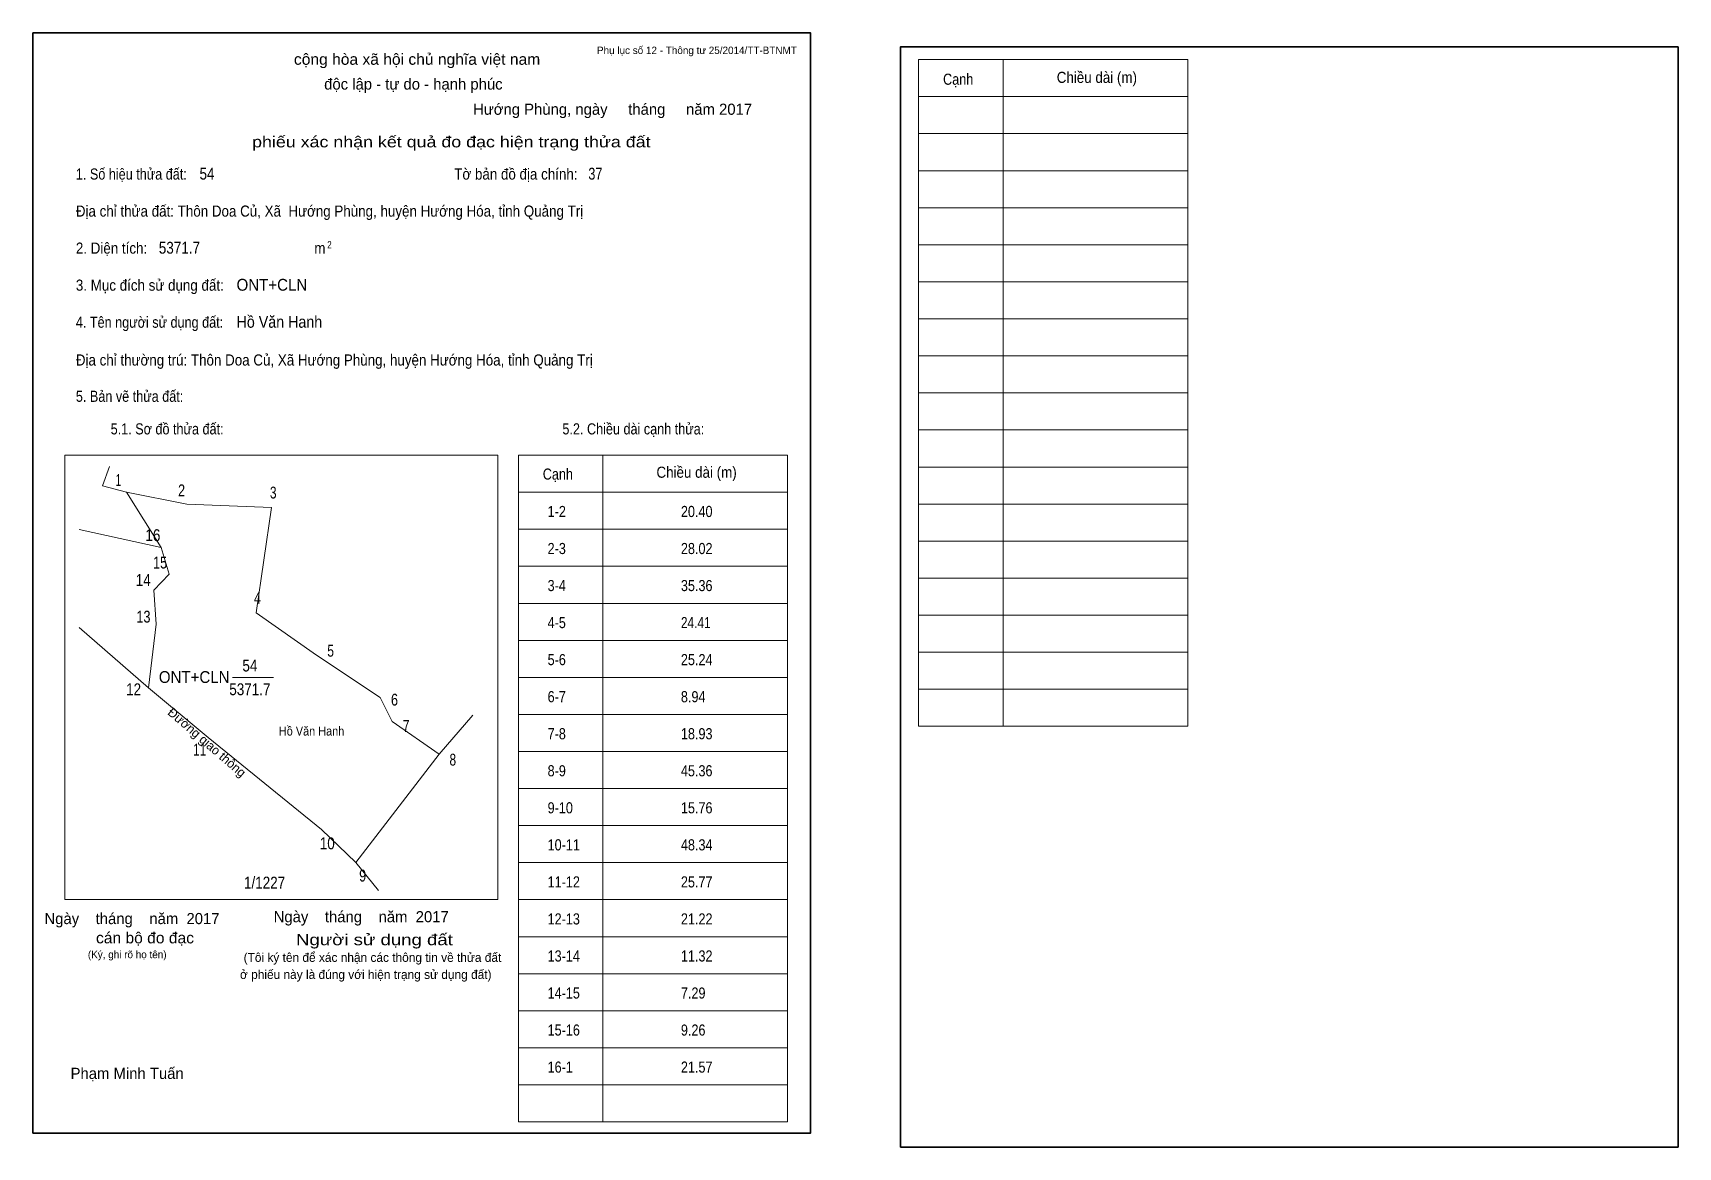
# Model space of a CAD drawing. Header units: centimetres. Extents: x 0 to 44.4, y -0.4 to 29.7.
import ezdxf
from ezdxf.enums import TextEntityAlignment as Align

# ---------------------------------------------------------------- set-up
doc = ezdxf.new("R2010")
doc.units = ezdxf.units.CM
doc.header["$LTSCALE"] = 0.12
for name, color, linetype in [('2', 7, 'Continuous'), ('30', 7, 'Continuous'), ('32', 7, 'Continuous'), ('34', 7, 'Continuous')]:
    doc.layers.add(name, color=color, linetype=linetype)
for name, color, linetype, lineweight in [('33', 7, 'Continuous', 13), ('6', 7, 'Continuous', 13), ('63', 7, 'Continuous', 13)]:
    doc.layers.add(name, color=color, linetype=linetype, lineweight=lineweight)

msp = doc.modelspace()

# ---------------------------------------------------------------- linework, layer by layer
at = {"layer": '33'}
msp.add_line((5.39, 12.3), (6.5, 12.3), dxfattribs=at)
at = {"layer": '6'}
for p, q in [((3.46, 15.81), (2.53, 17.3)), ((3.46, 15.81), (1.25, 16.29)), ((3.68, 15.09), (3.46, 15.81)), ((3.27, 14.66), (3.68, 15.09)), ((1.25, 13.65), (3.12, 12.02)), ((3.12, 12.02), (4.73, 10.68)), ((10.97, 10.23), (11.88, 11.28)), ((8.72, 7.3), (10.97, 10.23)), ((8.72, 7.3), (9.33, 6.55))]:
    msp.add_line(p, q, dxfattribs=at)
for points in [[(2.53, 17.3), (1.88, 17.47), (2.07, 17.99)], [(2.53, 17.3), (4.16, 16.98), (6.44, 16.89), (6.03, 14.04)], [(3.12, 12.02), (3.33, 13.74), (3.27, 14.66)], [(10.97, 10.23), (9.7, 11.11), (9.38, 11.76), (7.66, 12.9), (6.03, 14.04)], [(8.72, 7.3), (7.79, 8.19), (4.73, 10.68)]]:
    msp.add_lwpolyline(points, dxfattribs=at)
at = {"layer": '63'}
for p, q in [((23.92, 28.98), (31.19, 28.98)), ((23.92, 10.98), (23.92, 28.98)), ((26.2, 10.98), (26.2, 28.98)), ((31.19, 10.98), (31.19, 28.98)), ((23.92, 27.98), (31.19, 27.98)), ((23.92, 26.98), (31.19, 26.98)), ((23.92, 25.98), (31.19, 25.98)), ((23.92, 24.98), (31.19, 24.98)), ((23.92, 23.98), (31.19, 23.98)), ((23.92, 22.98), (31.19, 22.98)), ((23.92, 21.98), (31.19, 21.98)), ((23.92, 20.98), (31.19, 20.98)), ((23.92, 19.98), (31.19, 19.98)), ((23.92, 18.98), (31.19, 18.98)), ((0.86, 18.3), (12.56, 18.3)), ((0.86, 6.3), (0.86, 18.3)), ((12.56, 6.3), (12.56, 18.3)), ((13.11, 18.3), (20.38, 18.3)), ((13.11, 0.3), (13.11, 18.3)), ((15.39, 0.3), (15.39, 18.3)), ((20.38, 0.3), (20.38, 18.3)), ((23.92, 17.98), (31.19, 17.98)), ((13.11, 17.3), (20.38, 17.3)), ((23.92, 16.98), (31.19, 16.98)), ((13.11, 16.3), (20.38, 16.3)), ((23.92, 15.98), (31.19, 15.98)), ((13.11, 15.3), (20.38, 15.3)), ((23.92, 14.98), (31.19, 14.98)), ((13.11, 14.3), (20.38, 14.3)), ((23.92, 13.98), (31.19, 13.98)), ((13.11, 13.3), (20.38, 13.3)), ((23.92, 12.98), (31.19, 12.98)), ((13.11, 12.3), (20.38, 12.3)), ((23.92, 11.98), (31.19, 11.98)), ((13.11, 11.3), (20.38, 11.3)), ((23.92, 10.98), (31.19, 10.98)), ((13.11, 10.3), (20.38, 10.3)), ((13.11, 9.3), (20.38, 9.3)), ((13.11, 8.3), (20.38, 8.3)), ((13.11, 7.3), (20.38, 7.3)), ((0.86, 6.3), (12.56, 6.3)), ((13.11, 6.3), (20.38, 6.3)), ((13.11, 5.3), (20.38, 5.3)), ((13.11, 4.3), (20.38, 4.3)), ((13.11, 3.3), (20.38, 3.3)), ((13.11, 2.3), (20.38, 2.3)), ((13.11, 1.3), (20.38, 1.3)), ((13.11, 0.3), (20.38, 0.3))]:
    msp.add_line(p, q, dxfattribs=at)
at = {"layer": '63', "lineweight": 35}
for points in [[(0, 0), (0, 29.7), (21, 29.7), (21, 0)], [(23.43, -0.38), (23.43, 29.32), (44.43, 29.32), (44.43, -0.38)]]:
    msp.add_lwpolyline(points, close=True, dxfattribs=at)

# ---------------------------------------------------------------- texts
at = {"layer": '2'}
msp.add_text('Đường giao thông', height=0.2445, rotation=319.199, dxfattribs=at).set_placement((4.62, 10.454), align=Align.CENTER)
at = {"layer": '2', "width": 0.9}
msp.add_text('Hồ Văn Hanh', height=0.2445, dxfattribs=at).set_placement((7.525, 10.73), align=Align.CENTER)
at = {"layer": '30'}
for s, height, width, p in [('1-2', 0.3, 0.85, (13.9, 16.63)), ('20.40', 0.3, 0.85, (17.5, 16.63)), ('2-3', 0.3, 0.85, (13.9, 15.63)), ('28.02', 0.3, 0.85, (17.5, 15.63)), ('3-4', 0.3, 0.85, (13.9, 14.63)), ('35.36', 0.3, 0.85, (17.5, 14.63)), ('4-5', 0.3, 0.85, (13.9, 13.63)), ('24.41', 0.3, 0.8, (17.5, 13.63)), ('5-6', 0.3, 0.85, (13.9, 12.63)), ('25.24', 0.3, 0.85, (17.5, 12.63)), ('6-7', 0.3, 0.85, (13.9, 11.63)), ('8.94', 0.3, 0.85, (17.5, 11.63)), ('7-8', 0.3, 0.85, (13.9, 10.63)), ('18.93', 0.3, 0.85, (17.5, 10.63)), ('8-9', 0.3, 0.85, (13.9, 9.63)), ('45.36', 0.3, 0.85, (17.5, 9.63)), ('9-10', 0.3, 0.85, (13.9, 8.63)), ('15.76', 0.3, 0.85, (17.5, 8.63)), ('10-11', 0.3, 0.85, (13.9, 7.63)), ('48.34', 0.3, 0.85, (17.5, 7.63)), ('1/1227', 0.32, 0.85, (5.7, 6.6)), ('11-12', 0.3, 0.85, (13.9, 6.63)), ('25.77', 0.3, 0.85, (17.5, 6.63)), ('12-13', 0.3, 0.85, (13.9, 5.63)), ('21.22', 0.3, 0.85, (17.5, 5.63)), ('13-14', 0.3, 0.85, (13.9, 4.63)), ('11.32', 0.3, 0.85, (17.5, 4.63)), ('14-15', 0.3, 0.85, (13.9, 3.63)), ('7.29', 0.3, 0.85, (17.5, 3.63)), ('15-16', 0.3, 0.85, (13.9, 2.63)), ('9.26', 0.3, 0.85, (17.5, 2.63)), ('16-1', 0.3, 0.85, (13.9, 1.63)), ('21.57', 0.3, 0.85, (17.5, 1.63))]:
    msp.add_text(s, height=height, dxfattribs=dict(at, width=width)).set_placement(p)
at = {"layer": '32'}
for s, width, p in [('1', 0.65, (2.31, 17.47)), ('2', 0.8, (4.015, 17.19)), ('3', 0.75, (6.49, 17.13)), ('16', 0.85, (3.24, 15.98)), ('15', 0.8, (3.435, 15.24)), ('14', 0.85, (2.98, 14.77)), ('4', 0.8, (6.065, 14.28)), ('13', 0.8, (2.985, 13.78)), ('5', 0.75, (8.04, 12.86)), ('12', 0.85, (2.72, 11.82)), ('6', 0.8, (9.765, 11.54)), ('7', 0.75, (10.08, 10.83)), ('11', 0.75, (4.505, 10.19)), ('8', 0.75, (11.34, 9.92)), ('10', 0.85, (7.95, 7.66)), ('9', 0.8, (8.905, 6.79))]:
    msp.add_text(s, height=0.32, dxfattribs=dict(at, width=width)).set_placement(p, align=Align.CENTER)
at = {"layer": '33', "width": 0.95}
msp.add_text('ONT+CLN', height=0.32, dxfattribs=at).set_placement((5.31, 12.15), align=Align.RIGHT)
at = {"layer": '33', "width": 0.85}
for s, p in [('54', (5.86, 12.46)), ('5371.7', (5.86, 11.82))]:
    msp.add_text(s, height=0.32, dxfattribs=at).set_placement(p, align=Align.CENTER)
at = {"layer": '34'}
for s, width, p in [('54', 0.85, (4.5, 25.74)), ('37', 0.8, (15, 25.74)), ('5371.7', 0.85, (3.4, 23.74)), ('ONT+CLN', 0.95, (5.5, 22.74)), ('Hồ Văn Hanh', 0.9, (5.5, 21.74))]:
    msp.add_text(s, height=0.32, dxfattribs=dict(at, width=width)).set_placement(p)
at = {"layer": '63'}
for s, height, p in [('Phụ lục số 12 - Thông tư 25/2014/TT-BTNMT', 0.2, (20.63, 29.13)), ('Ngày    tháng    năm  2017', 0.3, (5.04, 5.64)), ('Ngày    tháng    năm  2017', 0.3, (11.23, 5.69)), ('(Ký, ghi rõ họ tên)', 0.2, (3.61, 4.72))]:
    msp.add_text(s, height=height, dxfattribs=at).set_placement(p, align=Align.RIGHT)
at = {"layer": '63', "width": 1.05}
msp.add_text('cộng hòa xã hội chủ nghĩa việt nam', height=0.3, dxfattribs=at).set_placement((10.375, 28.84), align=Align.CENTER)
at = {"layer": '63'}
for s, height, p in [('độc lập - tự do - hạnh phúc', 0.3, (10.275, 28.17)), ('Hướng Phùng, ngày     tháng     năm 2017', 0.3, (15.655, 27.49)), ('(Tôi ký tên để xác nhận các thông tin về thửa đất ', 0.24, (9.215, 4.62)), ('ở phiếu này là đúng với hiện trạng sử dụng đất)', 0.24, (8.99, 4.16)), ('Phạm Minh Tuấn', 0.3, (2.545, 1.46))]:
    msp.add_text(s, height=height, dxfattribs=at).set_placement(p, align=Align.CENTER)
for s, height, width, p in [('Cạnh', 0.3, 0.85, (24.58, 28.3)), ('Chiều dài (m)', 0.3, 0.9, (27.65, 28.35)), ('1. Số hiệu thửa đất:', 0.3, 0.85, (1.16, 25.74)), ('Tờ bản đồ địa chính:', 0.3, 0.9, (11.38, 25.74)), ('Địa chỉ thửa đất: Thôn Doa Củ, Xã  Hướng Phùng, huyện Hướng Hóa, tỉnh Quảng Trị', 0.3, 0.9, (1.16, 24.74)), ('2. Diện tích:', 0.3, 0.9, (1.16, 23.74)), ('2', 0.2, 0.8, (7.95, 23.88)), ('m', 0.3, 0.9, (7.6, 23.74)), ('3. Mục đích sử dụng đất:', 0.3, 0.9, (1.16, 22.74)), ('4. Tên người sử dụng đất:', 0.3, 0.85, (1.16, 21.74)), ('Địa chỉ thường trú: Thôn Doa Củ, Xã Hướng Phùng, huyện Hướng Hóa, tỉnh Quảng Trị', 0.3, 0.9, (1.16, 20.72)), ('5. Bản vẽ thửa đất:', 0.3, 0.85, (1.16, 19.74)), ('5.1. Sơ đồ thửa đất:', 0.3, 0.85, (2.1, 18.86)), ('5.2. Chiều dài cạnh thửa:', 0.3, 0.85, (14.3, 18.86)), ('Cạnh', 0.3, 0.85, (13.77, 17.64)), ('Chiều dài (m)', 0.3, 0.9, (16.84, 17.69))]:
    msp.add_text(s, height=height, dxfattribs=dict(at, width=width)).set_placement(p)
for s, width, p in [('phiếu xác nhận kết quả đo đạc hiện trạng thửa đất', 1.2, (16.68, 26.61)), ('cán bộ đo đạc', 1.05, (4.35, 5.12)), ('Người sử dụng đất', 1.25, (11.34, 5.07))]:
    msp.add_text(s, height=0.3, dxfattribs=dict(at, width=width)).set_placement(p, align=Align.RIGHT)

doc.saveas('drawing.dxf')
